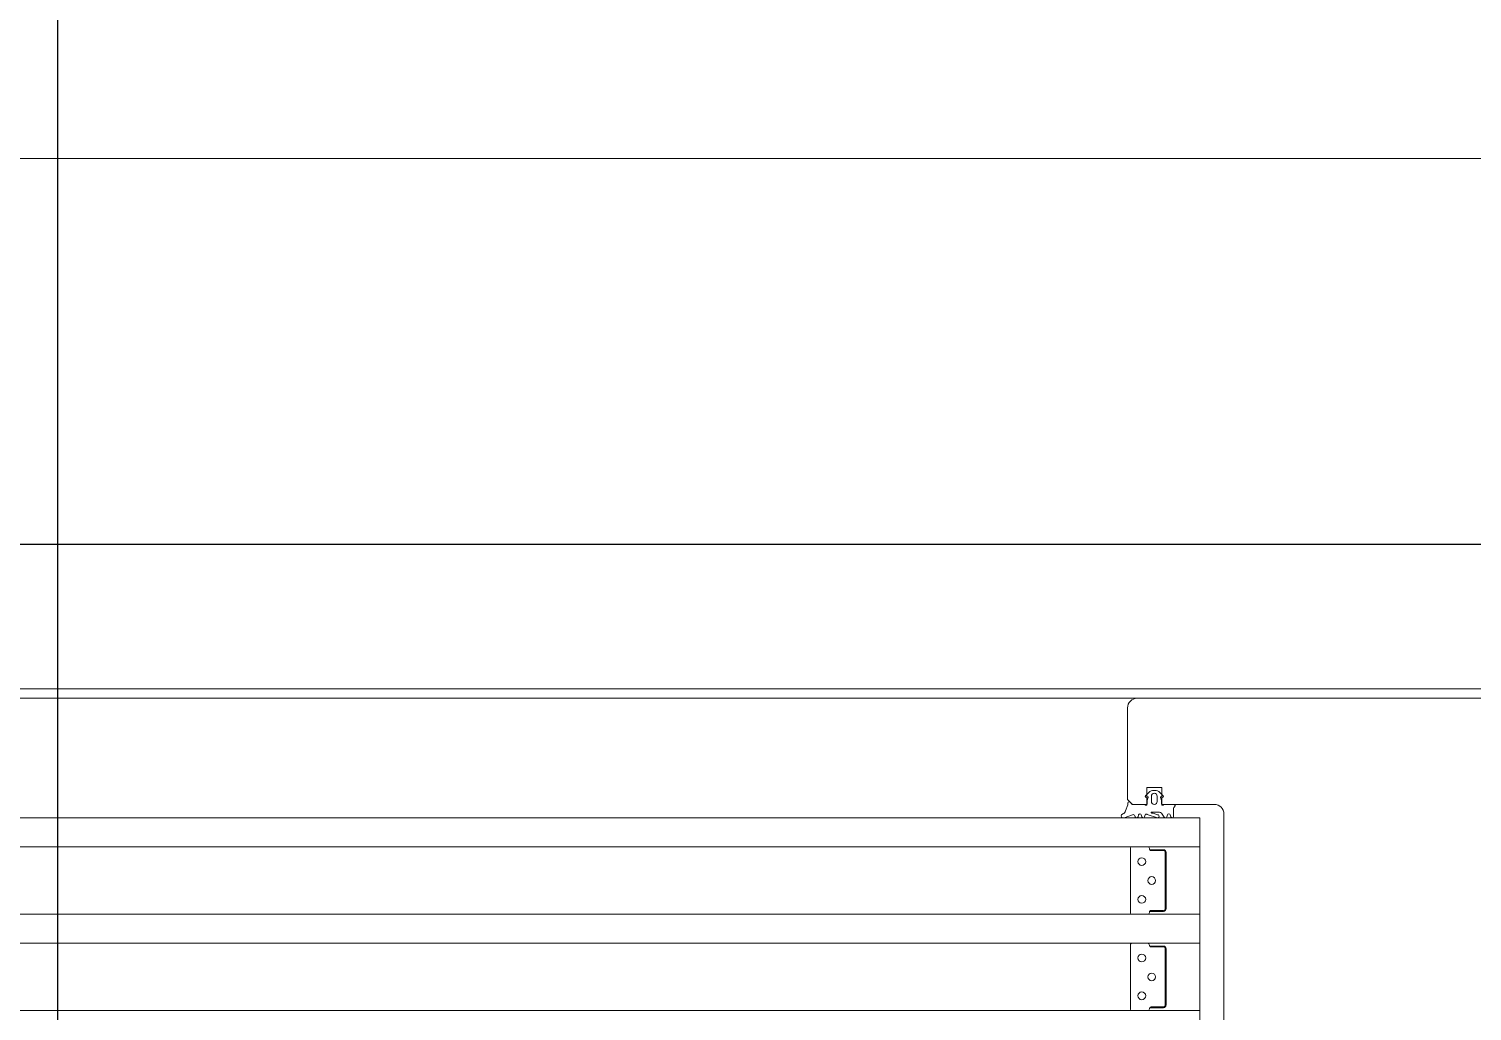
# Model space of a CAD drawing. Header units: metres. Extents: x 0.003 to 0.843, y 0.003 to 0.597.
# Drawn here: x 0.44824 to 0.45423, y 0.16266 to 0.16674 of the extents above; entities that cross this region are included whole.
import ezdxf

# ---------------------------------------------------------------- set-up
doc = ezdxf.new("R2010")
doc.units = ezdxf.units.M
for name, pattern in [('AUSGEZOGEN', [0]), ('LINIE_23', [0.0079, 0.004, -0.0013, 0, -0.0013, 0, -0.0013]), ('STRICHPUNKT', [25.4, 12.7, -6.35, 0, -6.35])]:
    doc.linetypes.add(name, pattern=pattern)
for name, color, linetype, lineweight in [('Bauachsen grob', 7, 'STRICHPUNKT', 13), ('Fenster', 7, 'AUSGEZOGEN', 18), ('Schnittbegrenzung', 7, 'AUSGEZOGEN', 13), ('Wand Beton bewehrt', 7, 'AUSGEZOGEN', 35)]:
    doc.layers.add(name, color=color, linetype=linetype, lineweight=lineweight)

msp = doc.modelspace()

# ---------------------------------------------------------------- linework, layer by layer
at = {"layer": 'Bauachsen grob', "color": 32, "linetype": 'LINIE_23', "lineweight": 25, "true_color": 0xc36e14}
msp.add_line((0.2293999949395658, 0.1645973633730105), (0.7313199837207799, 0.1645973633730105), dxfattribs=at)
at = {"layer": 'Fenster', "color": 7, "linetype": 'AUSGEZOGEN', "lineweight": 13}
for p, q in [((0.4236200024697737, 0.1661973594937713), (0.4543399898422014, 0.1661973552743312)), ((0.4528400157150052, 0.1639573584822392), (0.4236200063569487, 0.1639573653107482)), ((0.4549499937276019, 0.1639573621551358), (0.4528400157150052, 0.1639573584822392)), ((0.4528000157854755, 0.1639173584135579), (0.4528000164464494, 0.163537358422052)), ((0.4528800164794491, 0.1635173585616512), (0.4528800163576908, 0.1635873585600862)), ((0.4528800163576908, 0.1635873585600862), (0.4529420163563048, 0.16358735866793)), ((0.4529133691861513, 0.1635753883436578), (0.4529088446373357, 0.1635753851253831)), ((0.4529420163563048, 0.16358735866793), (0.452942016478063, 0.1635173586694946)), ((0.4528009507916576, 0.1635158930314992), (0.4527917926072345, 0.163489978506148)), ((0.4528000164464494, 0.163537358422052), (0.4528200164807903, 0.1635173584572867)), ((0.4528011070090673, 0.163522288416822), (0.4528011070125558, 0.163520336069892)), ((0.4528011070125558, 0.163520336069892), (0.4528011070160363, 0.163518387975837)), ((0.4528160914252576, 0.1635199169899825), (0.4528120219150106, 0.1635257288314129)), ((0.4528200164807903, 0.1635173584572867), (0.4528800164794491, 0.1635173585616512)), ((0.4528673211750314, 0.1635173585419248), (0.4528210063424021, 0.1635173584572072)), ((0.452887636911448, 0.1635665851747513), (0.4528742611194659, 0.1635531915640759)), ((0.4528790936545656, 0.163546902250011), (0.4528820924184984, 0.1635486360506034)), ((0.4528990907813946, 0.1635513804420757), (0.4528991049247926, 0.1635293772732848)), ((0.4529231015013303, 0.1635293926980244), (0.452923086664015, 0.1635515258712754)), ((0.4529479605198725, 0.1635531916957471), (0.4529345846800324, 0.1635665852586285)), ((0.4529401292371182, 0.1635486361542917), (0.452943128007246, 0.1635469023644155)), ((0.452942016478063, 0.1635173586694946), (0.4531600164731903, 0.1635173590486848)), ((0.45299110722001, 0.1635173587490831), (0.4529549005923458, 0.1635173586983947)), ((0.4233600072302883, 0.1634613537177788), (0.4531000266424965, 0.1634613477937778)), ((0.4527802698498705, 0.1634779855474935), (0.4527749204503206, 0.1634745317682355)), ((0.4527853946022655, 0.1634613583963055), (0.4528207974405214, 0.1634733395312719)), ((0.4528305681287562, 0.1634703982050087), (0.4528317987327192, 0.1634658055613159)), ((0.4528433898423756, 0.1634658055820246), (0.4528455565890453, 0.163473892048472)), ((0.4528571476987015, 0.1634738920691803), (0.4528593144742656, 0.1634658056104754)), ((0.4528709055839221, 0.1634658056311846), (0.4528730723305917, 0.163473892097631)), ((0.4528812395111089, 0.1634749115277473), (0.4529242298971901, 0.1634613586382093)), ((0.4529018844396902, 0.163485358602336), (0.4529321879192416, 0.1634853586564768)), ((0.4529244014246723, 0.1634742546960547), (0.4529069647808585, 0.1634804373375801)), ((0.4529408481820186, 0.1634803586720604), (0.4529523952159186, 0.1634643586857706)), ((0.452963386920468, 0.1634658057911061), (0.4529655536671377, 0.1634738922575535)), ((0.452977144776794, 0.1634738922782617), (0.4529793115523582, 0.1634658058195569)), ((0.4529911071042776, 0.1634673587548664), (0.4529911070407225, 0.1635021935089744)), ((0.4531000266424965, 0.1634613477937778), (0.4531000268512249, 0.1633413477964605)), ((0.4532000165418723, 0.1634773591191543), (0.4532000281235968, 0.1626073591386198)), ((0.4531000268512249, 0.1633413477964605), (0.4233600074390168, 0.1633413537204615)), ((0.4528194268574972, 0.1633413473083838), (0.452883026856076, 0.1633413474190097)), ((0.4531000273382582, 0.1630613478027199), (0.4531000268512249, 0.1633413477964605)), ((0.4528116273311376, 0.1630691473009011), (0.4528116268712389, 0.1633335472949907)), ((0.4528908268694686, 0.1633335474327514), (0.4528908268694686, 0.1633335474327514)), ((0.4528922268769168, 0.1633292474352825), (0.4529486268756561, 0.1633292475333852)), ((0.4528922268773667, 0.1633289887359265), (0.4528922268769168, 0.1633292474352825)), ((0.4528986268830355, 0.1633256474464952), (0.4529486268819179, 0.1633256475334656)), ((0.4529486268819179, 0.1633256475334656), (0.4528986268830355, 0.1633256474464952)), ((0.4529564268953109, 0.1633178475472073), (0.4529564273005923, 0.1630848475524158)), ((0.4529564273005923, 0.1630848475524158), (0.4529564268953109, 0.1633178475472073)), ((0.4529600268952304, 0.1633178475534691), (0.4529600273005116, 0.1630848475586772)), ((0.4531000273382582, 0.1630613478027199), (0.42336000792605, 0.16306135372672)), ((0.4528830273431089, 0.1630613474252687), (0.4528194273445307, 0.1630613473146427)), ((0.4528908273291932, 0.1630692474386597), (0.4528908273291932, 0.1630692474386597)), ((0.4528922273218564, 0.1630734474410001), (0.4528922273214066, 0.1630737061403566)), ((0.4529486273205957, 0.1630734475391027), (0.4528922273218564, 0.1630734474410001)), ((0.4529486273143339, 0.1630770475390227), (0.4528986273154516, 0.1630770474520527)), ((0.4528986273154516, 0.1630770474520527), (0.4529486273143339, 0.1630770475390227)), ((0.4531000275469868, 0.1629413478054021), (0.4531000273382582, 0.1630613478027199)), ((0.4233600081347786, 0.1629413537294027), (0.4531000275469868, 0.1629413478054021)), ((0.4528116280268994, 0.1626691473098422), (0.4528116275670009, 0.1629335473039319)), ((0.452819427553259, 0.162941347317325), (0.4528830275518375, 0.1629413474279509)), ((0.4528908275652305, 0.1629335474416926), (0.4528908275652305, 0.1629335474416926)), ((0.4528922275726784, 0.1629292474442241), (0.4529486275714176, 0.1629292475423263)), ((0.4528922275731284, 0.1629289887448677), (0.4528922275726784, 0.1629292474442241)), ((0.4528986275787971, 0.1629256474554364), (0.4529486275776797, 0.1629256475424068)), ((0.4529486275776797, 0.1629256475424068), (0.4528986275787971, 0.1629256474554364)), ((0.4529564275910726, 0.1629178475561485), (0.4529564279963539, 0.162684847561357)), ((0.4529564279963539, 0.162684847561357), (0.4529564275910726, 0.1629178475561485)), ((0.4529600275909922, 0.1629178475624103), (0.4529600279962733, 0.1626848475676184)), ((0.4531000280340197, 0.1626613478116606), (0.4531000275469868, 0.1629413478054021)), ((0.4529486280100956, 0.1626770475479644), (0.4528986280112133, 0.1626770474609939)), ((0.4528986280112133, 0.1626770474609939), (0.4529486280100956, 0.1626770475479644)), ((0.4531000280340197, 0.1626613478116606), (0.4233600086218116, 0.1626613537356616)), ((0.4528830280388706, 0.1626613474342098), (0.4528194280402922, 0.1626613473235839)), ((0.452890828024955, 0.1626692474476008), (0.452890828024955, 0.1626692474476008)), ((0.4528922280176181, 0.1626734474499422), (0.4528922280171682, 0.1626737061492981)), ((0.4529486280163574, 0.1626734475480444), (0.4528922280176181, 0.1626734474499422)), ((0.4531000282427484, 0.1625413478143433), (0.4531000280340197, 0.1626613478116606))]:
    msp.add_line(p, q, dxfattribs=at)
for centre in [(0.4528592269635809, 0.1632798473789861), (0.4529004270992035, 0.1632013474524046), (0.4528592272366677, 0.1631228473824957), (0.4528592276593429, 0.1628798473879273), (0.4529004277949653, 0.1628013474613457), (0.452859227932429, 0.1627228473914364)]:
    msp.add_circle(centre, 1.599999964237213e-05, dxfattribs=at)
for centre, radius, start, end in [((0.4528400157845816, 0.1639173584831332), 3.999999910593032e-05, 90.00009966045678, 179.9999003386106), ((0.4529088642462651, 0.1635453827701339), 3.000236165644154e-05, 90.03744735077031, 135.0336649512396), ((0.4529133496773123, 0.1635453750435371), 3.001330646088998e-05, 44.96653977829981, 89.96275737859608), ((0.4527811070164829, 0.1635183879401042), 1.999999955336536e-05, 352.8339448952464, 0.0001023638641616895), ((0.4528071070088411, 0.1635222873643214), 5.999999865904302e-06, 35.00009966605046, 179.9899493677028), ((0.4528210063314271, 0.1635233584570728), 5.999999865911402e-06, 215.0000996661806, 270.0001048035198), ((0.4528673211928973, 0.1635073585421477), 9.999999776538931e-06, 45.62234760141986, 90.00010236456444), ((0.452877091105609, 0.1635503647969748), 3.999929225092073e-06, 135.0326048439463, 300.0427546806938), ((0.4528771124689953, 0.1635173648685531), 3.999845071054367e-06, 225.6223476009738, 2.734602905398741), ((0.4529612311946682, 0.163521362790786), 8.021383202929643e-05, 161.7764432465187, 182.7203813443531), ((0.4528830938699094, 0.1635469051248624), 1.99975219617943e-06, 346.7770180690307, 120.0521310894745), ((0.4529110891143516, 0.16355138853478), 1.199833568615584e-05, 0.6558387394571119, 180.0386451822163), ((0.4529111031713276, 0.1635294499120554), 1.19984664144861e-05, 180.3468710301233, 359.7267871697886), ((0.4529391277918918, 0.1635469052249727), 1.999752196213105e-06, 59.94807364016357, 193.2231866585151), ((0.4528609905584016, 0.1635213626116947), 8.021383202948821e-05, 357.2791479126674, 18.22376148320665), ((0.452945109298417, 0.1635173649900102), 3.999845012336788e-06, 177.2791475820688, 314.3778567985147), ((0.4529451305438304, 0.1635503649185347), 3.999929225092202e-06, 239.9574500488166, 44.96759988543098), ((0.4529549006102117, 0.1635073586986167), 9.999999776518972e-06, 90.00010236456444, 134.3778571281723), ((0.4529911072284095, 0.1635113587492169), 5.999999865884938e-06, 293.5770051618558, 90.00008021253069), ((0.4531600165427665, 0.1634773590495783), 3.999999910593032e-05, 9.966138939567454e-05, 90.00009966053629), ((0.4527825720477273, 0.1634698648689813), 8.962527072124145e-06, 148.6199479427674, 288.3564929534826), ((0.4527754566349675, 0.1634941420281689), 1.685819994912713e-05, 286.5894433657961, 345.7015317395377), ((0.4528247725767026, 0.1634688452804184), 5.999999865880945e-06, 15.00010236510533, 131.4925540927141), ((0.4528375942847731, 0.1634673584859055), 5.999999865886522e-06, 195.0001023644561, 345.0001023648155), ((0.4528513521466478, 0.1634723391445895), 5.999999865925422e-06, 15.00010236471211, 165.0001023644406), ((0.4528651100263195, 0.1634673585350655), 5.999999865886522e-06, 195.0001023644561, 345.0001023646782), ((0.4528773672268064, 0.1634727089316747), 4.454886662578908e-06, 29.63167463854283, 164.5980849801881), ((0.4529007366501488, 0.1634834862714901), 2.196142897805108e-06, 58.49057436595675, 269.8168422283602), ((0.4529023899008553, 0.1634702088493545), 1.120497650215109e-05, 65.90253872264448, 98.52104406466184), ((0.4529246239880134, 0.1634678025661446), 6.455967380041532e-06, 266.5003250435644, 91.9756090093227), ((0.4529321879371074, 0.1634753586566993), 9.999999776428021e-06, 30.00010236450278, 90.00010236456444), ((0.4529575913628654, 0.163467358694987), 5.999999865882687e-06, 210.0001023650078, 345.0001023648155), ((0.4529713492247401, 0.1634723393536709), 5.99999986588526e-06, 15.00010236471211, 165.0001023644222), ((0.4529851071044118, 0.1634673587441461), 5.999999865895938e-06, 195.0001023649681, 0.000102367424582002), ((0.4529951070406333, 0.1635021935161202), 3.999999910623506e-06, 113.5770051609681, 179.9998976325754), ((0.4528194268710646, 0.1633335473085575), 7.799999825662962e-06, 90.0000996602366, 179.9999003422677), ((0.4528830268696433, 0.1633335474191835), 7.799999825662962e-06, 9.9657732298288e-05, 90.00009966064437), ((0.4528986268694682, 0.1633334474463203), 7.799999825662962e-06, 179.9999003422677, 270.0000996602366), ((0.4528986268694682, 0.1633334474463203), 7.799999825662962e-06, 214.8639376148604, 270.0000996606444), ((0.4529486268954853, 0.1633178475336394), 1.139999974518432e-05, 9.966138939567454e-05, 90.00009966045121), ((0.4529486268954853, 0.1633178475336394), 7.799999825662962e-06, 9.9657732298288e-05, 90.00009966064437), ((0.4529486268954853, 0.1633178475336394), 7.799999825653868e-06, 9.9657732298288e-05, 90.00009966064437), ((0.4528194273309633, 0.1630691473144674), 7.799999825662962e-06, 179.9999003422677, 270.0000996606444), ((0.4528830273295415, 0.1630691474250933), 7.799999825662962e-06, 270.0000996606444, 9.9657732298288e-05), ((0.4528986273290189, 0.1630692474522265), 7.799999825662962e-06, 90.00009966064437, 179.9999003422677), ((0.4528986273290189, 0.1630692474522265), 7.79999982566232e-06, 90.00009966064437, 145.136261706103), ((0.4529486273007666, 0.1630848475388474), 7.799999825653868e-06, 270.0000996610521, 9.9657732298288e-05), ((0.4529486273007666, 0.1630848475388474), 1.139999974518432e-05, 270.0000996607301, 9.966138939567454e-05), ((0.4529486273007666, 0.1630848475388474), 7.799999825662962e-06, 270.0000996610521, 9.9657732298288e-05), ((0.4528194275668262, 0.1629335473174987), 7.799999825662962e-06, 90.00009966064437, 179.9999003422677), ((0.4528830275654049, 0.1629335474281251), 7.799999825662962e-06, 9.9657732298288e-05, 90.00009966064437), ((0.45289862756523, 0.1629334474552614), 7.799999825653868e-06, 179.9999003422677, 270.0000996606444), ((0.45289862756523, 0.1629334474552614), 7.799999825662962e-06, 214.863937614693, 270.0000996606444), ((0.452948627591247, 0.162917847542581), 1.139999974518432e-05, 9.966138939567454e-05, 90.00009966045121), ((0.452948627591247, 0.162917847542581), 7.799999825662962e-06, 9.9657732298288e-05, 90.0000996602366), ((0.452948627591247, 0.162917847542581), 7.799999825653868e-06, 9.9657732298288e-05, 90.0000996602366), ((0.4528986280247806, 0.1626692474611672), 7.799999825662962e-06, 90.0000996602366, 179.9999003422677), ((0.4528986280247806, 0.1626692474611672), 7.79999982566232e-06, 90.0000996602366, 145.136261706103), ((0.4529486279965284, 0.162684847547789), 7.799999825653868e-06, 270.0000996606444, 9.9657732298288e-05), ((0.4529486279965284, 0.162684847547789), 1.139999974519342e-05, 270.0000996604512, 9.966138939567454e-05), ((0.4529486279965284, 0.162684847547789), 7.799999825662962e-06, 270.0000996606444, 9.9657732298288e-05), ((0.452819428026725, 0.1626691473234086), 7.799999825662962e-06, 179.9999003422677, 270.0000996602366), ((0.4528830280253036, 0.1626691474340355), 7.799999825662962e-06, 270.0000996602366, 9.9657732298288e-05)]:
    msp.add_arc(centre, radius, start, end, dxfattribs=at)
at = {"layer": 'Schnittbegrenzung', "color": 14, "linetype": 'STRICHPUNKT', "lineweight": 25}
msp.add_line((0.44835999027115, 0.2560973613278256), (0.44835999027115, 0.01029736682188425), dxfattribs=at)
at = {"layer": 'Wand Beton bewehrt', "color": 180, "linetype": 'STRICHPUNKT', "lineweight": 13}
msp.add_line((0.4558599898777908, 0.1639973633864183), (0.3899599913507703, 0.1639973633864183), dxfattribs=at)

doc.saveas('drawing.dxf')
